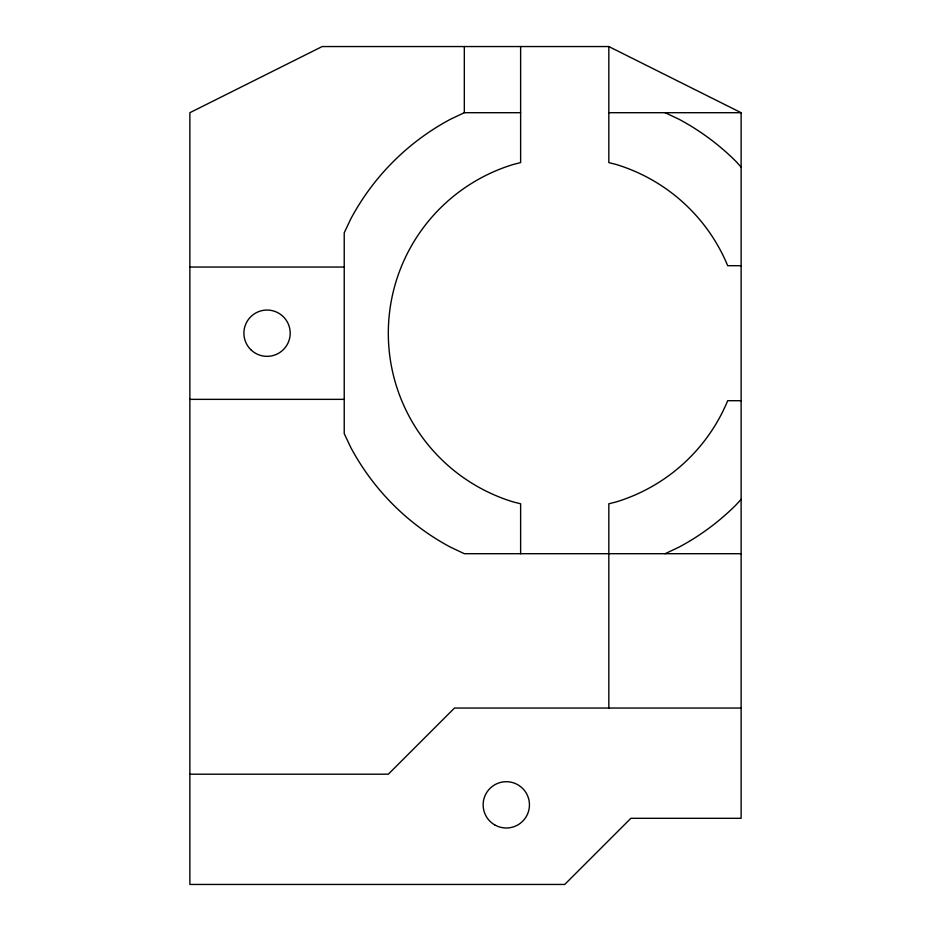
<?xml version="1.0" encoding="UTF-8"?>
<svg xmlns="http://www.w3.org/2000/svg" width="931" height="931" viewBox="0 0 931 931"><rect width="100%" height="100%" fill="white"/><g stroke="black" fill="none" stroke-linecap="round" stroke-linejoin="round"><path stroke-width="1.4" d="M741.123 499.307L736.235 504.707A242.549 242.549 0 0 1 679.06 547.114L665.13 553.701M520.627 112.698L464.325 112.698L450.383 119.284A242.549 242.549 0 0 0 350.812 218.866L344.226 232.797L344.226 433.602L350.812 447.532A242.549 242.549 0 0 0 450.383 547.114L464.325 553.701L741.123 553.701M608.827 46.55L322.173 46.55L189.877 112.698L189.877 884.45L564.721 884.45L630.881 818.302L741.123 818.302L741.123 112.698L608.827 46.55L608.827 162.611L615.926 164.391A176.401 176.401 0 0 1 727.693 265.696L741.123 265.696M608.827 112.698L741.123 112.698M189.877 267.046L344.226 267.046M189.877 399.352L344.226 399.352M741.123 400.702L727.693 400.702A176.401 176.401 0 0 1 615.926 502.007L608.827 503.787L608.827 708.049M741.123 708.049L454.479 708.049L388.32 774.196L189.877 774.196M665.13 112.698L679.06 119.284A242.549 242.549 0 0 1 736.235 161.691L741.123 167.091M520.627 46.55L520.627 162.611L513.516 164.391A176.401 176.401 0 0 0 513.516 502.007L520.627 503.787L520.627 553.701M464.325 46.55L464.325 112.698M494.722 824.901A23.147 23.147 0 0 0 529.448 804.85A23.147 23.147 0 0 0 494.722 784.798A23.147 23.147 0 0 0 494.722 824.901M250.683 349.567A23.147 23.147 0 0 0 289.413 339.187A23.147 23.147 0 0 0 261.052 310.838A23.147 23.147 0 0 0 250.683 349.567"/></g></svg>
